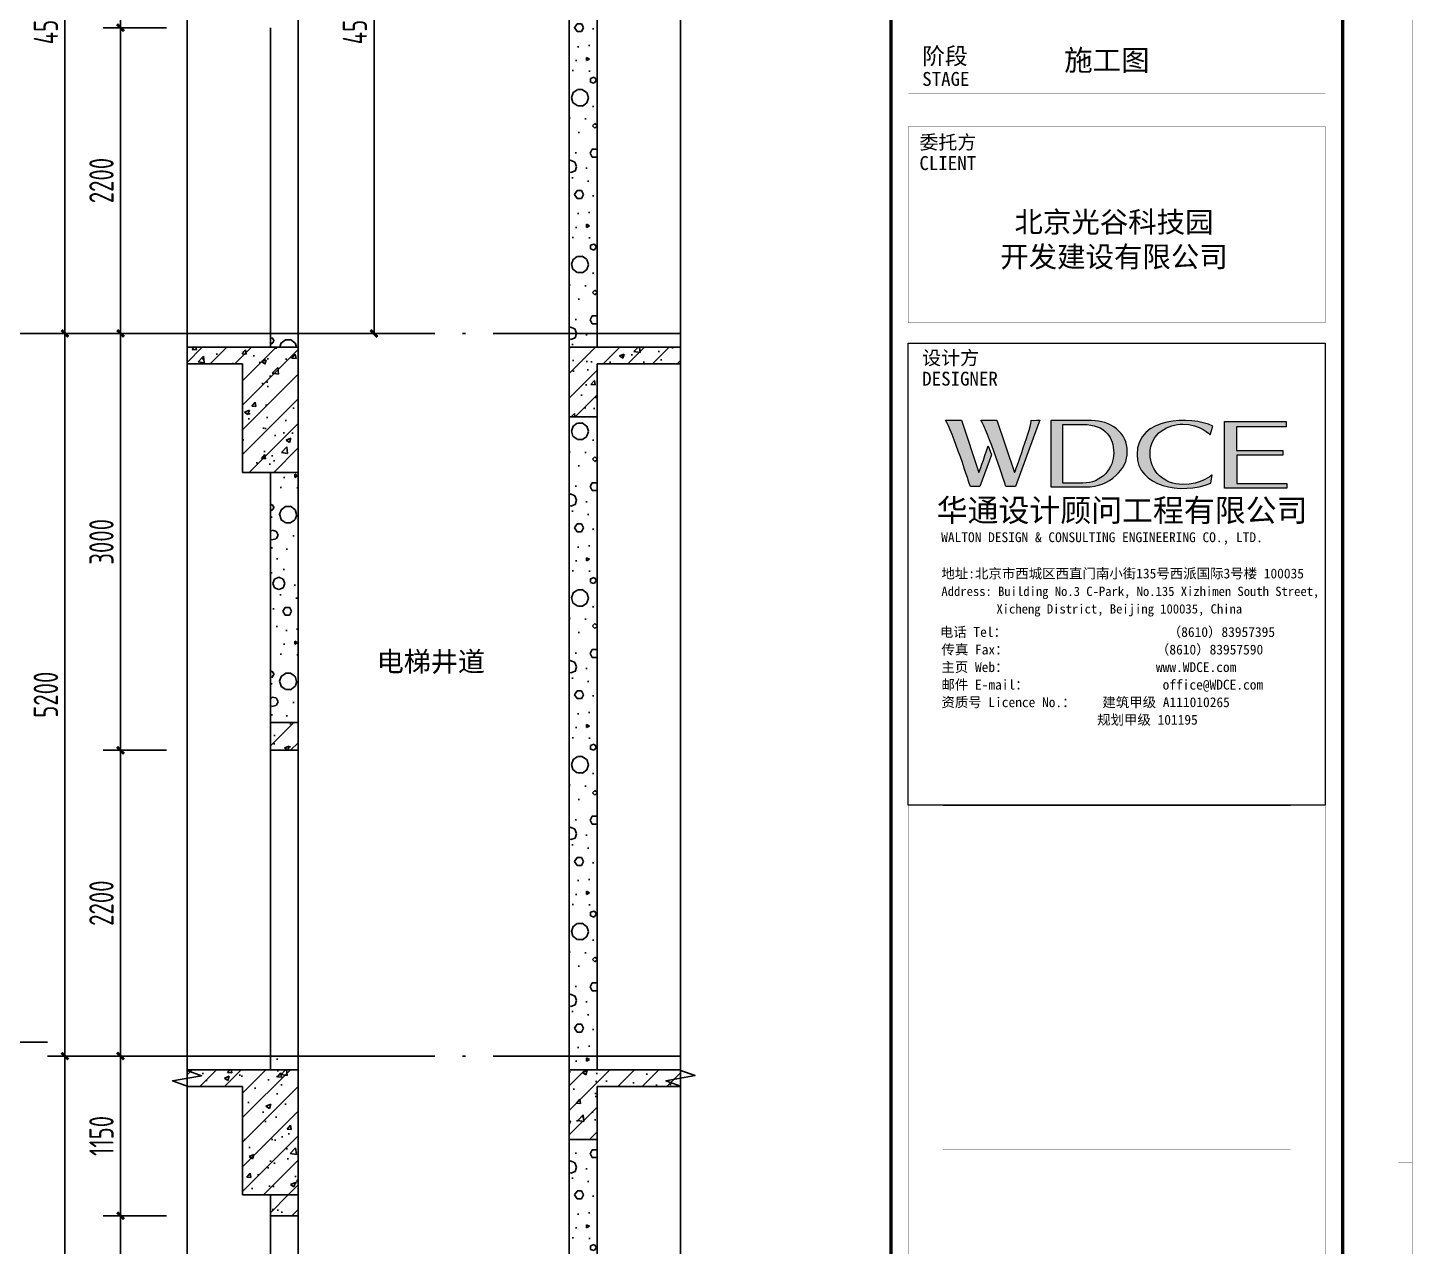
# Model space of a CAD drawing. Extents: x 116425 to 211028, y 11881 to 56060.
# Drawn here: x 201066 to 211028, y 29506 to 38275 of the extents above; entities that cross this region are included whole.
import ezdxf
from ezdxf.enums import TextEntityAlignment as Align
from ezdxf.xclip import XClip

# ---------------------------------------------------------------- set-up
doc = ezdxf.new("R2010")
doc.units = 0
doc.header["$LTSCALE"] = 1000
doc.header["$MEASUREMENT"] = 0
doc.header["$XCLIPFRAME"] = 0
doc.linetypes.add('DOTE', pattern=[2.42, 2, -0.2, 0.02, -0.2])
doc.linetypes.add('X-104 13#平面$0$DOTE', pattern=[2.42, 2, -0.2, 0.02, -0.2])
for name, color, linetype in [('01-标注_尺寸', 124, 'Continuous'), ('01-标注_标高', 200, 'Continuous'), ('01-标注_符号', 200, 'Continuous'), ('02-TEXT_标注', 130, 'Continuous'), ('05-填充_天正', 14, 'Continuous'), ('13#楼幕墙$0$A-TECH_结构', 21, 'Continuous'), ('A-C_窗', 140, 'Continuous'), ('A_AXIS-轴线', 36, 'DOTE'), ('A_STR-砌块墙', 121, 'Continuous'), ('A_STR-砼墙', 51, 'Continuous'), ('A_STR-砼柱', 51, 'Continuous'), ('X-104 13#平面$0$A-TECH_结构', 21, 'Continuous'), ('X-104 13#平面$0$A_AXIS-轴线', 36, 'X-104 13#平面$0$DOTE')]:
    doc.layers.add(name, color=color, linetype=linetype)
doc.layers.add('X-104 13#平面$0$000套内', color=226, linetype='Continuous', lineweight=30, plot=False)
doc.styles.add('_TCH_DIM_T3', font='ROS1', dxfattribs={"width": 0.8, "bigfont": 'JD'})
doc.styles.get("Standard").update_dxf_attribs({"font": 'STXIHEI_0.TTF'})
doc.styles.add('图签信息$0$hwxh', font='STXIHEI_0.TTF')
doc.styles.add('图签信息$0$华文细黑', font='STXIHEI_0.TTF', dxfattribs={"height": 10})
doc.dimstyles.new('_TCH_ARCH&&50', dxfattribs={"dimtxt": 175, "dimasz": 50, "dimexe": 125, "dimexo": 150, "dimgap": 50, "dimtad": 1, "dimdec": 0, "dimzin": 0, "dimdsep": 46, "dimtxsty": '_TCH_DIM_T3', "dimblk": 'ARCHTICK', "dimcen": 0.09, "dimclrt": 7, "dimazin": 2, "dimtfac": 1, "dimtdec": 0, "dimtix": 1, "dimtmove": 2, "dimatfit": 3, "dimfxl": 0, "dimtolj": 1, "dimtzin": 0, "dimarcsym": 0})
pattern_1 = [(0, (177, -183), (300, 600), [0, -600]), (0, (-174, -264), (300, 600), [0, -600]), (0, (21, -270), (300, 600), [0, -600]), (0, (234, -93), (300, 600), [0, -600]), (0, (-15, -300), (300, 600), [0, -600]), (0, (294, 285), (300, 600), [0, -600]), (0, (111, 237), (300, 600), [0, -600]), (0, (207, 162), (300, 600), [0, -600]), (0, (-282, 150), (300, 600), [0, -600]), (0, (12, 123), (300, 600), [0, -600]), (0, (-102, -30), (300, 600), [0, -600]), (0, (-96, -255), (300, 600), [0, -600]), (0, (129, -279), (300, 600), [0, -600]), (0, (294, -15), (300, 600), [0, -600]), (0, (-267, -108), (300, 600), [0, -600]), (0, (-216, -6), (300, 600), [0, -600]), (0, (18, -48), (300, 600), [0, -600]), (0, (-66, -135), (300, 600), [0, -600]), (0, (-114, 63), (300, 600), [0, -600]), (0, (-39, 288), (300, 600), [0, -600]), (0, (-243, -234), (300, 600), [0, -600]), (0, (87, 165), (300, 600), [0, -600]), (0, (-192, 174), (300, 600), [0, -600]), (0, (-240, 252), (300, 600), [0, -600]), (130.601294, (257.143, 97.143), (-1499.9999834, 1800.000008), [26.3416, -11037.111]), (18.43495, (214.29, 108.57), (1499.999994, 599.999996), [27.1052, -3767.6279]), (90, (214.3, 82.86), (300, 600), [25.7143, -1174.2857]), (161.56505, (240, 74.29), (-1500.000008, 599.999955), [27.1052, -3767.6279]), (53.1301, (240, 74.29), (300, 600), [28.5714, -2971.4285]), (135, (262.86, -231.43), (-300.00004, 599.99996), [24.2437, -1672.8126]), (45, (228.57, -231.43), (300, 600), [24.2437, -1672.8126]), (135, (245.71, -248.57), (-300.00004, 599.99996), [24.2437, -1672.8126]), (45, (245.71, -248.57), (300, 600), [24.2437, -1672.8126]), (116.56505, (-25.7, 171.43), (-5e-05, 1200), [31.9438, -638.8765]), (180, (-40, 200), (-300, 600), [34.2857, -565.7142]), (63.43495, (-88.57, 171.43), (3e-06, 1200), [31.9438, -638.8765]), (116.56505, (-74.3, 142.86), (-5e-05, 1200), [31.9438, -638.8765]), (0, (-74.3, 142.86), (300, 600), [34.2857, -565.7142]), (63.43495, (-40, 142.86), (3e-06, 1200), [31.9438, -638.8765]), (107.102728, (200, -31.429), (-899.9999656, 3000.0000048), [38.8613, -16282.9025]), (143.972626, (188.57, 5.714), (-5699.999928, 4199.999995), [38.8613, -8122.02]), (180, (157.14, 28.6), (-300, 600), [37.1429, -562.8571]), (36.027373, (88.57, 5.714), (5699.999958, 4199.999955), [38.8613, -8122.02]), (71.56505, (77.14, -28.57), (900.000005, 2999.999995), [36.1403, -3758.5928]), (107.102728, (88.571, -65.714), (-899.9999656, 3000.0000048), [38.8613, -16282.9025]), (143.972626, (120, -88.57), (-5699.999928, 4199.999995), [38.8613, -8122.02]), (0, (120, -88.6), (300, 600), [37.1429, -562.8571]), (36.027373, (157.143, -88.57), (5699.999958, 4199.999955), [38.8613, -8122.02]), (71.56505, (188.57, -65.71), (900.000005, 2999.999995), [36.1403, -3758.5928]), (150.25512, (205.714, 248.57), (-900.000002, 599.999993), [23.035, -4814.3196]), (90, (185.7, 237.14), (300, 600), [22.8571, -1177.1427]), (29.74488, (185.714, 237.14), (900, 599.999997), [23.035, -4814.3196]), (116.56505, (65.7, -177.14), (-5e-05, 1200), [31.9438, -638.8765]), (168.690067, (51.43, -148.57), (-2700.000002, 599.999985), [29.1373, -6089.6855]), (41.185925, (0, -162.857), (7499.9999546, 6599.9999423), [30.3718, -12725.802]), (90, (0, -191.43), (300, 600), [28.5714, -1171.4285]), (138.814074, (22.857, -211.429), (-7499.9998667, 6600.000042), [30.3718, -12725.802]), (16.699244, (22.857, -211.429), (9899.9999255, 2999.9999686), [29.8295, -12498.5375]), (60.945396, (51.43, -202.857), (299.9999992, 599.9999947), [29.4161, -12325.3395]), (109.983106, (-185.714, 74.286), (-1500.0000056, 4199.999989), [33.442, -14012.1975]), (155.556045, (-197.143, 105.714), (-3900.000015, 1799.9999626), [34.523, -14465.1315]), (24.443955, (-260, 105.714), (3900.000002, 1799.9999913), [34.523, -14465.1315]), (70.016893, (-271.429, 74.286), (1500.0000045, 4199.9999896), [33.442, -14012.1975]), (109.983106, (-260, 42.857), (-1500.0000056, 4199.999989), [33.442, -14012.1975]), (160.016893, (-228.57, 31.43), (-1500.000001, 599.999973), [33.442, -6989.3775]), (19.983107, (-228.57, 31.43), (1499.999992, 599.999999), [33.442, -6989.3775]), (70.016893, (-197.143, 42.857), (1500.0000045, 4199.9999896), [33.442, -14012.1975]), (122.005383, (37.14, 20), (-300.00004, 599.99997), [26.9542, -5633.434]), (18.43495, (-2.86, 34.29), (1499.999994, 599.999996), [27.1052, -3767.6279]), (90, (-2.86, 8.57), (300, 600), [25.7143, -1174.2857]), (161.56505, (22.86, 0), (-1500.000008, 599.999955), [27.1052, -3767.6279]), (54.462322, (22.857, 0), (2099.999997, 2999.9999955), [24.578, -10298.2115]), (116.56505, (-137.14, -125.7), (-5e-05, 1200), [31.9438, -638.8765]), (180, (-151.4, -97.14), (-300, 600), [31.4286, -568.5714]), (59.036243, (-200, -125.714), (300.000001, 599.999997), [33.3197, -6963.822]), (120.963756, (-182.857, -154.286), (-300.000041, 599.999972), [33.3197, -6963.822]), (0, (-182.86, -154.3), (300, 600), [31.4286, -568.5714]), (63.43495, (-151.43, -154.3), (3e-06, 1200), [31.9438, -638.8765])]
pattern_2 = [(45, (0, 0), (-88.38835, 88.38835), []), (50, (0, 0), (358.6301, -31.37607), [37.5, -412.5]), (355, (0, 0), (-69.37567, 376.09607), [30, -330]), (100.4514, (29.9, -2.6), (289.2547, 344.71977), [31.8701, -350.57106]), (46.1842, (0, 100), (533.6205, -82.7595), [56.25, -618.75]), (96.6356, (44.47, 93.1), (467.3314, 487.059), [47.8051, -525.8565]), (351.1842, (0, 100), (467.331, 487.0593), [45, -495]), (21, (50, 75), (298.45353, -201.30945), [37.5, -412.5]), (326, (50, 75), (121.65767, 362.575), [30, -330]), (71.4514, (74.87, 58.22), (420.1113, 161.26525), [31.8701, -350.57106]), (37.5, (0, 0), (6.07993, 166.44693), [0, -326, 0, -335, 0, -331.25]), (7.5, (0, 0), (131.53477, 197.20586), [0, -191, 0, -318.5, 0, -126.25]), (327.5, (-111.5, 0), (266.91122, -11.27744), [0, -125, 0, -390, 0, -517.5]), (317.5, (-161.5, 0), (291.59308, 50.0525), [0, -162.5, 0, -259, 0, -367.5])]

# ---------------------------------------------------------------- blocks, each defined once
blk = doc.blocks.new('图框-A1')
for points, const_width in [([(0, 0), (841, 0), (841, 594), (0, 594)], 0.05), ([(766, 584), (25, 584), (25, 10), (766, 10)], 0.5)]:
    blk.add_lwpolyline(points, close=True, dxfattribs=dict(const_width=const_width))
at = {"const_width": 0.05}
blk.add_lwpolyline([(841, 297), (839, 297)], dxfattribs=at)
blk = doc.blocks.new('13#楼幕墙')
at = {"layer": '13#楼幕墙$0$A-TECH_结构'}
blk.add_lwpolyline([(4402.3, 77600), (-600, 77600), (-600, 60000), (21800, 60000), (21800, 61600), (58100, 61600), (58100, 81220), (53261.3, 85280.2), (38100, 76526.8), (38100, 72300), (12409.7, 72300), (4402.3, 77600)], dxfattribs=at)
blk = doc.blocks.new('X-104 13#平面$0$轴网')
at = {"layer": 'X-104 13#平面$0$A_AXIS-轴线', "linetype": 'X-104 13#平面$0$DOTE'}
blk.add_line((60408.4, 9000), (-2925, 9000), dxfattribs=at)
blk = doc.blocks.new('X-104 13#平面')
at = {"layer": 'X-104 13#平面$0$000套内'}
blk.add_lwpolyline([(4100, 77750), (4100, 68700), (-750, 68700), (-750, 59850), (21950, 59850), (21950, 61450), (58250, 61450), (58250, 71300), (48400, 71300), (48400, 73450), (53400, 73450), (53400, 80500), (58250, 80500), (58250, 81290.1), (53289, 85452.6), (37950, 76613.3), (37950, 72450), (12454.9, 72450), (4447.4, 77750)], close=True, dxfattribs=at)
at = {"layer": 'X-104 13#平面$0$A_AXIS-轴线', "linetype": 'X-104 13#平面$0$DOTE'}
blk.add_line((39500, 76800), (60408.4, 76800), dxfattribs=at)
at = {"xscale": 100, "yscale": 100, "zscale": 100}
for p in [(-10634.5, 42114.8), (-10634.5, -20285.2)]:
    blk.add_blockref('图框-A1', p, dxfattribs=at)
blk.add_blockref('X-104 13#平面$0$轴网', (0, 62400))
at = {"layer": 'X-104 13#平面$0$A-TECH_结构'}
blk.add_blockref('13#楼幕墙', (0, 0), dxfattribs=at)
blk = doc.blocks.new('图签信息$0$logo2')
h = blk.add_hatch(color=7)
h.paths.add_polyline_path([(19.021, -7.36), (15.845, -7.36), (15.845, -3.972), (18.974, -3.972), (18.974, -4.243), (16.461, -4.243), (16.461, -5.448), (18.811, -5.448), (18.811, -5.686), (16.474, -5.686), (16.474, -7.116), (19.021, -7.116)])
edge = h.paths.add_edge_path()
edge.add_spline(control_points=[(15.259, -4.206), (15.259, -4.206), (15.127, -4.646), (15.127, -4.646), (15.127, -4.646), (14.62, -4.101), (13.734, -4.101), (13.035, -4.101), (12.071, -4.537), (12.076, -5.621), (12.08, -6.488), (12.766, -7.164), (13.734, -7.168), (14.656, -7.172), (15.227, -6.68), (15.227, -6.68), (15.227, -6.68), (15.164, -7.108), (15.164, -7.108), (13.632, -7.703), (11.417, -7.291), (11.411, -5.643), (11.404, -3.721), (14.157, -3.665), (15.259, -4.206)], knot_values=[0, 0, 0, 0, 1, 1, 1, 2, 2, 2, 3, 3, 3, 4, 4, 4, 5, 5, 5, 6, 6, 6, 7, 7, 7, 8, 8, 8, 8], degree=3, periodic=0)
edge = h.paths.add_edge_path(flags=16)
edge.add_spline(control_points=[(10.229, -5.566), (10.229, -5.16), (10.12, -4.83), (9.897, -4.576), (9.63, -4.273), (9.228, -4.122), (8.69, -4.122), (8.69, -4.122), (7.638, -4.122), (7.638, -4.122), (7.638, -4.122), (7.638, -7.098), (7.638, -7.098), (7.638, -7.098), (8.663, -7.098), (8.663, -7.098), (9.133, -7.098), (9.519, -6.934), (9.823, -6.604), (10.095, -6.309), (10.229, -5.964), (10.229, -5.566)], knot_values=[0, 0, 0, 0, 1, 1, 1, 2, 2, 2, 3, 3, 3, 4, 4, 4, 5, 5, 5, 6, 6, 6, 7, 7, 7, 7], degree=3, periodic=0)
edge = h.paths.add_edge_path()
edge.add_spline(control_points=[(10.919, -5.505), (10.919, -5.962), (10.725, -6.366), (10.336, -6.719), (9.92, -7.098), (9.414, -7.288), (8.817, -7.288), (8.817, -7.288), (7.028, -7.288), (7.028, -7.288), (7.028, -7.288), (7.028, -3.925), (7.028, -3.925), (7.028, -3.925), (9.095, -3.925), (9.095, -3.925), (9.593, -3.925), (10.015, -4.063), (10.363, -4.34), (10.733, -4.637), (10.919, -5.026), (10.919, -5.505)], knot_values=[0, 0, 0, 0, 1, 1, 1, 2, 2, 2, 3, 3, 3, 4, 4, 4, 5, 5, 5, 6, 6, 6, 7, 7, 7, 7], degree=3, periodic=0)
at = {"lineweight": 0}
blk.add_lwpolyline([(19.021, -7.36), (15.845, -7.36), (15.845, -3.972), (18.974, -3.972), (18.974, -4.243), (16.461, -4.243), (16.461, -5.448), (18.811, -5.448), (18.811, -5.686), (16.474, -5.686), (16.474, -7.116), (19.021, -7.116), (19.021, -7.36)], dxfattribs=at)
for points, knots in [([(10.919, -5.505), (10.919, -5.962), (10.725, -6.366), (10.336, -6.719), (9.92, -7.098), (9.414, -7.288), (8.817, -7.288), (8.817, -7.288), (7.028, -7.288), (7.028, -7.288), (7.028, -7.288), (7.028, -3.925), (7.028, -3.925), (7.028, -3.925), (9.095, -3.925), (9.095, -3.925), (9.593, -3.925), (10.015, -4.063), (10.363, -4.34), (10.733, -4.637), (10.919, -5.026), (10.919, -5.505)], [0, 0, 0, 0, 1, 1, 1, 2, 2, 2, 3, 3, 3, 4, 4, 4, 5, 5, 5, 6, 6, 6, 7, 7, 7, 7]), ([(10.229, -5.566), (10.229, -5.16), (10.12, -4.83), (9.897, -4.576), (9.63, -4.273), (9.228, -4.122), (8.69, -4.122), (8.69, -4.122), (7.638, -4.122), (7.638, -4.122), (7.638, -4.122), (7.638, -7.098), (7.638, -7.098), (7.638, -7.098), (8.663, -7.098), (8.663, -7.098), (9.133, -7.098), (9.519, -6.934), (9.823, -6.604), (10.095, -6.309), (10.229, -5.964), (10.229, -5.566)], [0, 0, 0, 0, 1, 1, 1, 2, 2, 2, 3, 3, 3, 4, 4, 4, 5, 5, 5, 6, 6, 6, 7, 7, 7, 7]), ([(15.259, -4.206), (15.259, -4.206), (15.127, -4.646), (15.127, -4.646), (15.127, -4.646), (14.62, -4.101), (13.734, -4.101), (13.035, -4.101), (12.071, -4.537), (12.076, -5.621), (12.08, -6.488), (12.766, -7.164), (13.734, -7.168), (14.656, -7.172), (15.227, -6.68), (15.227, -6.68), (15.227, -6.68), (15.164, -7.108), (15.164, -7.108), (13.632, -7.703), (11.417, -7.291), (11.411, -5.643), (11.404, -3.721), (14.157, -3.665), (15.259, -4.206)], [0, 0, 0, 0, 1, 1, 1, 2, 2, 2, 3, 3, 3, 4, 4, 4, 5, 5, 5, 6, 6, 6, 7, 7, 7, 8, 8, 8, 8])]:
    blk.add_open_spline(points, degree=3, knots=knots, dxfattribs=at)
blk = doc.blocks.new('图签信息$0$logo1')
h = blk.add_hatch(color=8)
edge = h.paths.add_edge_path()
edge.add_spline(control_points=[(3.863, -5.205), (3.635, -5.88), (3.386, -6.562), (3.386, -6.562), (3.386, -6.562), (2.503, -3.908), (2.503, -3.908), (2.503, -3.908), (1.802, -3.905), (1.687, -3.908), (2.021, -4.386), (2.952, -7.271), (2.952, -7.271), (2.952, -7.271), (3.437, -7.271), (3.437, -7.271), (3.437, -7.271), (4.032, -5.659), (4.032, -5.659), (4.032, -5.659), (3.863, -5.205), (3.863, -5.205)], knot_values=[0, 0, 0, 0, 1, 1, 1, 2, 2, 2, 3, 3, 3, 4, 4, 4, 5, 5, 5, 6, 6, 6, 7, 7, 7, 7], degree=3, periodic=0)
h = blk.add_hatch(color=7)
edge = h.paths.add_edge_path()
edge.add_spline(control_points=[(6.038, -3.908), (6.09, -4.101), (5.198, -6.562), (5.198, -6.562), (5.198, -6.562), (4.302, -3.908), (4.302, -3.908), (4.302, -3.908), (3.6, -3.905), (3.486, -3.908), (3.821, -4.386), (4.751, -7.271), (4.751, -7.271), (4.751, -7.271), (5.236, -7.271), (5.236, -7.271), (5.236, -7.271), (6.333, -4.3), (6.333, -4.3), (6.333, -4.3), (6.482, -3.908), (6.482, -3.908), (6.482, -3.908), (6.214, -3.914), (6.038, -3.908)], knot_values=[0, 0, 0, 0, 1, 1, 1, 2, 2, 2, 3, 3, 3, 4, 4, 4, 5, 5, 5, 6, 6, 6, 7, 7, 7, 8, 8, 8, 8], degree=3, periodic=0)
at = {"color": 8, "lineweight": 0}
blk.add_open_spline([(3.863, -5.205), (3.635, -5.88), (3.386, -6.562), (3.386, -6.562), (3.386, -6.562), (2.503, -3.908), (2.503, -3.908), (2.503, -3.908), (1.802, -3.905), (1.687, -3.908), (2.021, -4.386), (2.952, -7.271), (2.952, -7.271), (2.952, -7.271), (3.437, -7.271), (3.437, -7.271), (3.437, -7.271), (4.032, -5.659), (4.032, -5.659), (4.032, -5.659), (3.863, -5.205), (3.863, -5.205)], degree=3, knots=[0, 0, 0, 0, 1, 1, 1, 2, 2, 2, 3, 3, 3, 4, 4, 4, 5, 5, 5, 6, 6, 6, 7, 7, 7, 7], dxfattribs=at)
at = {"lineweight": 0}
blk.add_open_spline([(6.038, -3.908), (6.09, -4.101), (5.198, -6.562), (5.198, -6.562), (5.198, -6.562), (4.302, -3.908), (4.302, -3.908), (4.302, -3.908), (3.6, -3.905), (3.486, -3.908), (3.821, -4.386), (4.751, -7.271), (4.751, -7.271), (4.751, -7.271), (5.236, -7.271), (5.236, -7.271), (5.236, -7.271), (6.333, -4.3), (6.333, -4.3), (6.333, -4.3), (6.482, -3.908), (6.482, -3.908), (6.482, -3.908), (6.214, -3.914), (6.038, -3.908)], degree=3, knots=[0, 0, 0, 0, 1, 1, 1, 2, 2, 2, 3, 3, 3, 4, 4, 4, 5, 5, 5, 6, 6, 6, 7, 7, 7, 8, 8, 8, 8], dxfattribs=at)
blk.add_blockref('图签信息$0$logo2', (0, 0))
blk = doc.blocks.new('图签信息$0$时间-logo')
at = {"layer": 'Defpoints', "lineweight": 0}
blk.add_lwpolyline([(0, -23.457), (-21.166, -23.457), (-21.166, 0), (0, 0), (0, -23.457)], dxfattribs=at)
blk.add_blockref('图签信息$0$logo1', (-20.967, 0))
at = {"style": '图签信息$0$hwxh'}
for s, height, p in [('华通设计顾问工程有限公司 ', 1.15, (-19.726, -9.054)), ('WALTON DESIGN & CONSULTING ENGINEERING CO., LTD.', 0.5, (-19.497, -10.096)), ('地址:北京市西城区西直门南小街135号西派国际3号楼 100035', 0.5, (-19.485, -11.936)), ('Address: Building No.3 C-Park, No.135 Xizhimen South Street, ', 0.47, (-19.485, -12.827)), ('Xicheng District, Beijing 100035, China ', 0.47, (-16.691, -13.718)), ('电话 Tel：                        （8610）83957395 ', 0.5, (-19.564, -14.906)), ('传真 Fax：                      （8610）83957590 ', 0.5, (-19.485, -15.798)), ('主页 Web：                      www.WDCE.com ', 0.5, (-19.485, -16.689)), ('邮件 E-mail：                    office@WDCE.com ', 0.5, (-19.485, -17.58)), ('资质号 Licence No.：    建筑甲级 A111010265 ', 0.5, (-19.485, -18.472)), ('   规划甲级 101195', 0.5, (-12.602, -19.363))]:
    blk.add_text(s, height=height, dxfattribs=at).set_placement(p)
blk = doc.blocks.new('图签信息')
at = {"const_width": 0.5}
blk.add_lwpolyline([(-65, 0), (0, 0), (0, 500.5), (-65, 500.5)], close=True, dxfattribs=at)
at = {"const_width": 0.05}
for points in [[(-62.5, 440.87), (-2.5, 440.87)], [(-2.5, 407.85), (-2.5, 436.12), (-62.5, 436.12), (-62.5, 407.85)], [(-62.5, 407.85), (-2.5, 407.85)], [(-62.5, 404.92), (-62.5, 227.83)], [(-62.5, 404.92), (-2.5, 404.92)], [(-62.5, 227.83), (-2.5, 227.83), (-2.5, 404.92)], [(-57.5, 338.36), (-7.5, 338.36)], [(-57.5, 288.83), (-7.5, 288.83)]]:
    blk.add_lwpolyline(points, dxfattribs=at)
at = {"ltscale": 0.001, "xscale": 2.834689937531525, "yscale": 2.834689937531525, "zscale": 2.834689937531525}
blk.add_blockref('图签信息$0$时间-logo', (-2.5, 404.92), dxfattribs=at)
at = {"style": '图签信息$0$华文细黑'}
for s, height, p in [('阶段', 2.4, (-60.5, 447.47)), ('STAGE', 2, (-60.5, 443.97)), ('委托方', 2, (-60.9, 434.86)), ('CLIENT', 2, (-60.9, 431.86)), ('设计方', 2, (-60.5, 403.83)), ('DESIGNER', 2, (-60.5, 400.83))]:
    blk.add_text(s, height=height, dxfattribs=at).set_placement(p, align=Align.TOP_LEFT)
at = {"color": 4, "ltscale": 0.001, "char_height": 3, "width": 58.4895, "style": '图签信息$0$华文细黑'}
for s, insert, attachment_point in [('施工图', (-40.06, 445.51), 4), ('北京光谷科技园\\P开发建设有限公司', (-32.9, 419.71), 5)]:
    blk.add_mtext(s, dxfattribs=dict(at, insert=insert, attachment_point=attachment_point))
blk = doc.blocks.new('图签-A1')
at = {"color": 2}
blk.add_blockref('图签信息', (0, 0), dxfattribs=at)
blk = doc.blocks.new('_ArchTick')
at = {"color": 0, "linetype": 'ByBlock', "const_width": 0.4}
blk.add_lwpolyline([(-0.5, -0.5), (0.5, 0.5)], dxfattribs=at)
blk = doc.blocks.new('*D761')
at = {"layer": '01-标注_尺寸', "color": 0, "lineweight": -2, "transparency": 16777216}
for p, q in [((201995.2, 30875.4), (201209.1, 30875.4)), ((201334.1, 27525.4), (201334.1, 30875.4)), ((201995.2, 27525.4), (201209.1, 27525.4))]:
    blk.add_line(p, q, dxfattribs=at)
at = {"layer": 'Defpoints', "color": 0, "transparency": 16777216}
for p in [(201334.1, 30875.4), (202145.2, 30875.4), (202145.2, 27525.4)]:
    blk.add_point(p, dxfattribs=at)
at = {"layer": '01-标注_尺寸', "color": 0, "lineweight": -2, "transparency": 16777216, "xscale": 50, "yscale": 50, "zscale": 50}
for p, rotation in [((201334.1, 30875.4), 90), ((201334.1, 27525.4), 270)]:
    blk.add_blockref('_ArchTick', p, dxfattribs=dict(at, rotation=rotation))
at = {"layer": '01-标注_尺寸', "color": 7, "transparency": 16777216, "insert": (201196.6, 29200.4), "char_height": 175, "attachment_point": 5, "rotation": 90, "style": '_TCH_DIM_T3'}
blk.add_mtext('\\A1;3350', dxfattribs=at)
blk = doc.blocks.new('*D762')
at = {"layer": '01-标注_尺寸', "color": 0, "lineweight": -2, "transparency": 16777216}
for p, q in [((201995.2, 36075.4), (201209.1, 36075.4)), ((201334.1, 30875.4), (201334.1, 36075.4)), ((201995.2, 30875.4), (201209.1, 30875.4))]:
    blk.add_line(p, q, dxfattribs=at)
at = {"layer": 'Defpoints', "color": 0, "transparency": 16777216}
for p in [(201334.1, 36075.4), (202145.2, 36075.4), (202145.2, 30875.4)]:
    blk.add_point(p, dxfattribs=at)
at = {"layer": '01-标注_尺寸', "color": 0, "lineweight": -2, "transparency": 16777216, "xscale": 50, "yscale": 50, "zscale": 50}
for p, rotation in [((201334.1, 36075.4), 90), ((201334.1, 30875.4), 270)]:
    blk.add_blockref('_ArchTick', p, dxfattribs=dict(at, rotation=rotation))
at = {"layer": '01-标注_尺寸', "color": 7, "transparency": 16777216, "insert": (201196.6, 33475.4), "char_height": 175, "attachment_point": 5, "rotation": 90, "style": '_TCH_DIM_T3'}
blk.add_mtext('\\A1;5200', dxfattribs=at)
blk = doc.blocks.new('*D763')
at = {"layer": '01-标注_尺寸', "color": 0, "lineweight": -2, "transparency": 16777216}
for p, q in [((201995.2, 40575.4), (201209.1, 40575.4)), ((201334.1, 36075.4), (201334.1, 40575.4)), ((201995.2, 36075.4), (201209.1, 36075.4))]:
    blk.add_line(p, q, dxfattribs=at)
at = {"layer": 'Defpoints', "color": 0, "transparency": 16777216}
for p in [(201334.1, 40575.4), (202145.2, 40575.4), (202145.2, 36075.4)]:
    blk.add_point(p, dxfattribs=at)
at = {"layer": '01-标注_尺寸', "color": 0, "lineweight": -2, "transparency": 16777216, "xscale": 50, "yscale": 50, "zscale": 50}
for p, rotation in [((201334.1, 40575.4), 90), ((201334.1, 36075.4), 270)]:
    blk.add_blockref('_ArchTick', p, dxfattribs=dict(at, rotation=rotation))
at = {"layer": '01-标注_尺寸', "color": 7, "transparency": 16777216, "insert": (201196.6, 38325.4), "char_height": 175, "attachment_point": 5, "rotation": 90, "style": '_TCH_DIM_T3'}
blk.add_mtext('\\A1;4500', dxfattribs=at)
blk = doc.blocks.new('*D769')
at = {"layer": '01-标注_尺寸', "color": 0, "lineweight": -2, "transparency": 16777216}
for p, q in [((202064.6, 29725.4), (201609.1, 29725.4)), ((201734.1, 27525.4), (201734.1, 29725.4)), ((202064.6, 27525.4), (201609.1, 27525.4))]:
    blk.add_line(p, q, dxfattribs=at)
at = {"layer": 'Defpoints', "color": 0, "transparency": 16777216}
for p in [(201734.1, 29725.4), (202214.6, 29725.4), (202214.6, 27525.4)]:
    blk.add_point(p, dxfattribs=at)
at = {"layer": '01-标注_尺寸', "color": 0, "lineweight": -2, "transparency": 16777216, "xscale": 50, "yscale": 50, "zscale": 50}
for p, rotation in [((201734.1, 29725.4), 90), ((201734.1, 27525.4), 270)]:
    blk.add_blockref('_ArchTick', p, dxfattribs=dict(at, rotation=rotation))
at = {"layer": '01-标注_尺寸', "color": 7, "transparency": 16777216, "insert": (201596.6, 28625.4), "char_height": 175, "attachment_point": 5, "rotation": 90, "style": '_TCH_DIM_T3'}
blk.add_mtext('\\A1;2200', dxfattribs=at)
blk = doc.blocks.new('*D770')
at = {"layer": '01-标注_尺寸', "color": 0, "lineweight": -2, "transparency": 16777216}
for p, q in [((202064.6, 30875.4), (201609.1, 30875.4)), ((201734.1, 29725.4), (201734.1, 30875.4)), ((202064.6, 29725.4), (201609.1, 29725.4))]:
    blk.add_line(p, q, dxfattribs=at)
at = {"layer": 'Defpoints', "color": 0, "transparency": 16777216}
for p in [(201734.1, 30875.4), (202214.6, 30875.4), (202214.6, 29725.4)]:
    blk.add_point(p, dxfattribs=at)
at = {"layer": '01-标注_尺寸', "color": 0, "lineweight": -2, "transparency": 16777216, "xscale": 50, "yscale": 50, "zscale": 50}
for p, rotation in [((201734.1, 30875.4), 90), ((201734.1, 29725.4), 270)]:
    blk.add_blockref('_ArchTick', p, dxfattribs=dict(at, rotation=rotation))
at = {"layer": '01-标注_尺寸', "color": 7, "transparency": 16777216, "insert": (201596.6, 30300.4), "char_height": 175, "attachment_point": 5, "rotation": 90, "style": '_TCH_DIM_T3'}
blk.add_mtext('\\A1;1150', dxfattribs=at)
blk = doc.blocks.new('*D771')
at = {"layer": '01-标注_尺寸', "color": 0, "lineweight": -2, "transparency": 16777216}
for p, q in [((202064.6, 33075.4), (201609.1, 33075.4)), ((201734.1, 30875.4), (201734.1, 33075.4)), ((202064.6, 30875.4), (201609.1, 30875.4))]:
    blk.add_line(p, q, dxfattribs=at)
at = {"layer": 'Defpoints', "color": 0, "transparency": 16777216}
for p in [(201734.1, 33075.4), (202214.6, 33075.4), (202214.6, 30875.4)]:
    blk.add_point(p, dxfattribs=at)
at = {"layer": '01-标注_尺寸', "color": 0, "lineweight": -2, "transparency": 16777216, "xscale": 50, "yscale": 50, "zscale": 50}
for p, rotation in [((201734.1, 33075.4), 90), ((201734.1, 30875.4), 270)]:
    blk.add_blockref('_ArchTick', p, dxfattribs=dict(at, rotation=rotation))
at = {"layer": '01-标注_尺寸', "color": 7, "transparency": 16777216, "insert": (201596.6, 31975.4), "char_height": 175, "attachment_point": 5, "rotation": 90, "style": '_TCH_DIM_T3'}
blk.add_mtext('\\A1;2200', dxfattribs=at)
blk = doc.blocks.new('*D772')
at = {"layer": '01-标注_尺寸', "color": 0, "lineweight": -2, "transparency": 16777216}
for p, q in [((202064.6, 36075.4), (201609.1, 36075.4)), ((201734.1, 33075.4), (201734.1, 36075.4)), ((202064.6, 33075.4), (201609.1, 33075.4))]:
    blk.add_line(p, q, dxfattribs=at)
at = {"layer": 'Defpoints', "color": 0, "transparency": 16777216}
for p in [(201734.1, 36075.4), (202214.6, 36075.4), (202214.6, 33075.4)]:
    blk.add_point(p, dxfattribs=at)
at = {"layer": '01-标注_尺寸', "color": 0, "lineweight": -2, "transparency": 16777216, "xscale": 50, "yscale": 50, "zscale": 50}
for p, rotation in [((201734.1, 36075.4), 90), ((201734.1, 33075.4), 270)]:
    blk.add_blockref('_ArchTick', p, dxfattribs=dict(at, rotation=rotation))
at = {"layer": '01-标注_尺寸', "color": 7, "transparency": 16777216, "insert": (201596.6, 34575.4), "char_height": 175, "attachment_point": 5, "rotation": 90, "style": '_TCH_DIM_T3'}
blk.add_mtext('\\A1;3000', dxfattribs=at)
blk = doc.blocks.new('*D773')
at = {"layer": '01-标注_尺寸', "color": 0, "lineweight": -2, "transparency": 16777216}
for p, q in [((202064.6, 38275.4), (201609.1, 38275.4)), ((201734.1, 36075.4), (201734.1, 38275.4)), ((202064.6, 36075.4), (201609.1, 36075.4))]:
    blk.add_line(p, q, dxfattribs=at)
at = {"layer": 'Defpoints', "color": 0, "transparency": 16777216}
for p in [(201734.1, 38275.4), (202214.6, 38275.4), (202214.6, 36075.4)]:
    blk.add_point(p, dxfattribs=at)
at = {"layer": '01-标注_尺寸', "color": 0, "lineweight": -2, "transparency": 16777216, "xscale": 50, "yscale": 50, "zscale": 50}
for p, rotation in [((201734.1, 38275.4), 90), ((201734.1, 36075.4), 270)]:
    blk.add_blockref('_ArchTick', p, dxfattribs=dict(at, rotation=rotation))
at = {"layer": '01-标注_尺寸', "color": 7, "transparency": 16777216, "insert": (201596.6, 37175.4), "char_height": 175, "attachment_point": 5, "rotation": 90, "style": '_TCH_DIM_T3'}
blk.add_mtext('\\A1;2200', dxfattribs=at)
blk = doc.blocks.new('*D774')
at = {"layer": '01-标注_尺寸', "color": 0, "lineweight": -2, "transparency": 16777216}
for p, q in [((202064.6, 40575.4), (201609.1, 40575.4)), ((201734.1, 38275.4), (201734.1, 40575.4)), ((202064.6, 38275.4), (201609.1, 38275.4))]:
    blk.add_line(p, q, dxfattribs=at)
at = {"layer": 'Defpoints', "color": 0, "transparency": 16777216}
for p in [(201734.1, 40575.4), (202214.6, 40575.4), (202214.6, 38275.4)]:
    blk.add_point(p, dxfattribs=at)
at = {"layer": '01-标注_尺寸', "color": 0, "lineweight": -2, "transparency": 16777216, "xscale": 50, "yscale": 50, "zscale": 50}
for p, rotation in [((201734.1, 40575.4), 90), ((201734.1, 38275.4), 270)]:
    blk.add_blockref('_ArchTick', p, dxfattribs=dict(at, rotation=rotation))
at = {"layer": '01-标注_尺寸', "color": 7, "transparency": 16777216, "insert": (201596.6, 39425.4), "char_height": 175, "attachment_point": 5, "rotation": 90, "style": '_TCH_DIM_T3'}
blk.add_mtext('\\A1;2300', dxfattribs=at)
blk = doc.blocks.new('*D874')
at = {"layer": '01-标注_尺寸', "color": 0, "lineweight": -2, "transparency": 16777216}
for p, q in [((203162.5, 40575.4), (203682.7, 40575.4)), ((203557.7, 36075.4), (203557.7, 40575.4)), ((203162.5, 36075.4), (203682.7, 36075.4))]:
    blk.add_line(p, q, dxfattribs=at)
at = {"layer": 'Defpoints', "color": 0, "transparency": 16777216}
for p in [(203012.5, 40575.4), (203557.7, 40575.4), (203012.5, 36075.4)]:
    blk.add_point(p, dxfattribs=at)
at = {"layer": '01-标注_尺寸', "color": 0, "lineweight": -2, "transparency": 16777216, "xscale": 50, "yscale": 50, "zscale": 50}
for p, rotation in [((203557.7, 40575.4), 90), ((203557.7, 36075.4), 270)]:
    blk.add_blockref('_ArchTick', p, dxfattribs=dict(at, rotation=rotation))
at = {"layer": '01-标注_尺寸', "color": 7, "transparency": 16777216, "insert": (203420.2, 38325.4), "char_height": 175, "attachment_point": 5, "rotation": 90, "style": '_TCH_DIM_T3'}
blk.add_mtext('\\A1;4500', dxfattribs=at)

msp = doc.modelspace()

# ---------------------------------------------------------------- hatches: boundary and pattern name
at = {"layer": '05-填充_天正'}
h = msp.add_hatch(dxfattribs=at)
h.set_pattern_fill('加气混凝土', color=256, scale=50, style=0)
h.set_pattern_definition(pattern_1)
h.paths.add_polyline_path([(205162.5, 40075.4), (204962.5, 40075.4), (204962.5, 35975.4), (205162.5, 35975.4)])
h = msp.add_hatch(dxfattribs=at)
h.set_pattern_fill('加气混凝土', color=256, scale=50, style=0)
h.set_pattern_definition(pattern_1)
h.paths.add_polyline_path([(203012.5, 35975.4), (203012.5, 36075.4), (202812.5, 36075.4), (202812.5, 35975.4)])
h = msp.add_hatch(dxfattribs=at)
h.set_pattern_fill('钢筋混凝土', color=256, scale=50, style=0)
h.set_pattern_definition(pattern_2)
h.paths.add_polyline_path([(202612.5, 35855.4), (202612.5, 35975.4), (202212.5, 35975.4), (202212.5, 35855.4)])
h = msp.add_hatch(dxfattribs=at)
h.set_pattern_fill('钢筋混凝土', color=256, scale=50, style=0)
h.set_pattern_definition(pattern_2)
h.paths.add_polyline_path([(202612.5, 35075.4), (203012.5, 35075.4), (203012.5, 35975.4), (202612.5, 35975.4)])
h = msp.add_hatch(dxfattribs=at)
h.set_pattern_fill('钢筋混凝土', color=256, scale=50, style=0)
h.set_pattern_definition(pattern_2)
h.paths.add_polyline_path([(204962.5, 35475.4), (205162.5, 35475.4), (205162.5, 35975.4), (204962.5, 35975.4)])
h = msp.add_hatch(dxfattribs=at)
h.set_pattern_fill('钢筋混凝土', color=256, scale=50, style=0)
h.set_pattern_definition(pattern_2)
h.paths.add_polyline_path([(205162.5, 35975.4), (205162.5, 35855.4), (205762.5, 35855.4), (205762.5, 35975.4)])
h = msp.add_hatch(dxfattribs=at)
h.set_pattern_fill('加气混凝土', color=256, scale=50, style=0)
h.set_pattern_definition(pattern_1)
h.paths.add_polyline_path([(205162.5, 35475.4), (204962.5, 35475.4), (204962.5, 30775.4), (205162.5, 30775.4)])
h = msp.add_hatch(dxfattribs=at)
h.set_pattern_fill('加气混凝土', color=256, scale=50, style=0)
h.set_pattern_definition(pattern_1)
h.paths.add_polyline_path([(202812.5, 33275.4), (203012.5, 33275.4), (203012.5, 35075.4), (202812.5, 35075.4)])
h = msp.add_hatch(dxfattribs=at)
h.set_pattern_fill('钢筋混凝土', color=256, scale=50, style=0)
h.set_pattern_definition(pattern_2)
h.paths.add_polyline_path([(202812.5, 33075.4), (203012.5, 33075.4), (203012.5, 33275.4), (202812.5, 33275.4)])
h = msp.add_hatch(dxfattribs=at)
h.set_pattern_fill('加气混凝土', color=256, scale=50, style=0)
h.set_pattern_definition(pattern_1)
h.paths.add_polyline_path([(203012.5, 30775.4), (203012.5, 30875.4), (202812.5, 30875.4), (202812.5, 30775.4)])
h = msp.add_hatch(dxfattribs=at)
h.set_pattern_fill('钢筋混凝土', color=256, scale=50, style=0)
h.set_pattern_definition(pattern_2)
h.paths.add_polyline_path([(202612.5, 30655.4), (202612.5, 30775.4), (202212.5, 30775.4), (202212.5, 30655.4)])
h = msp.add_hatch(dxfattribs=at)
h.set_pattern_fill('钢筋混凝土', color=256, scale=50, style=0)
h.set_pattern_definition(pattern_2)
h.paths.add_polyline_path([(202612.5, 29875.4), (203012.5, 29875.4), (203012.5, 30775.4), (202612.5, 30775.4)])
h = msp.add_hatch(dxfattribs=at)
h.set_pattern_fill('钢筋混凝土', color=256, scale=50, style=0)
h.set_pattern_definition(pattern_2)
h.paths.add_polyline_path([(204962.5, 30275.4), (205162.5, 30275.4), (205162.5, 30775.4), (204962.5, 30775.4)])
h = msp.add_hatch(dxfattribs=at)
h.set_pattern_fill('钢筋混凝土', color=256, scale=50, style=0)
h.set_pattern_definition(pattern_2)
h.paths.add_polyline_path([(205162.5, 30775.4), (205162.5, 30655.4), (205762.5, 30655.4), (205762.5, 30775.4)])
h = msp.add_hatch(dxfattribs=at)
h.set_pattern_fill('加气混凝土', color=256, scale=50, style=0)
h.set_pattern_definition(pattern_1)
h.paths.add_polyline_path([(205162.5, 30275.4), (204962.5, 30275.4), (204962.5, 27475.4), (205162.5, 27475.4)])
h = msp.add_hatch(dxfattribs=at)
h.set_pattern_fill('钢筋混凝土', color=256, scale=50, style=0)
h.set_pattern_definition(pattern_2)
h.paths.add_polyline_path([(202812.5, 29725.4), (203012.5, 29725.4), (203012.5, 29875.4), (202812.5, 29875.4)])

# ---------------------------------------------------------------- linework, layer by layer
at = {"layer": '01-标注_标高'}
for p, q in [((201209.1, 36075.4), (200709.1, 36075.4)), ((201209.1, 30975.4), (200709.1, 30975.4))]:
    msp.add_line(p, q, dxfattribs=at)
at = {"layer": '01-标注_符号'}
for points in [[(202212.5, 40875.4), (202212.5, 30771.6), (202317.5, 30733.4), (202107.5, 30696.4), (202212.5, 30659.1), (202212.5, 20555.4)], [(205762.5, 20555.4), (205762.5, 30659.1), (205657.5, 30697.3), (205867.5, 30734.4), (205762.5, 30771.6), (205762.5, 40875.4)]]:
    msp.add_lwpolyline(points, dxfattribs=at)
at = {"layer": 'A-C_窗'}
for p, q in [((202812.5, 38275.4), (202812.5, 36075.4)), ((203012.5, 36075.4), (203012.5, 38275.4)), ((202812.5, 33075.4), (202812.5, 30875.4)), ((203012.5, 30875.4), (203012.5, 33075.4)), ((202812.5, 29725.4), (202812.5, 27525.4)), ((203012.5, 27525.4), (203012.5, 29725.4))]:
    msp.add_line(p, q, dxfattribs=at)
at = {"layer": 'A_AXIS-轴线'}
for p, q in [((203012.5, 18849.5), (203012.5, 41575.4)), ((201995.2, 36075.4), (205762.5, 36075.4)), ((201995.2, 30875.4), (205762.5, 30875.4))]:
    msp.add_line(p, q, dxfattribs=at)
at = {"layer": 'A_STR-砌块墙'}
for p, q in [((204962.5, 40075.4), (204962.5, 35975.4)), ((205162.5, 40075.4), (205162.5, 35975.4)), ((203012.5, 36075.4), (202812.5, 36075.4)), ((202812.5, 36075.4), (202812.5, 35975.4)), ((203012.5, 35975.4), (203012.5, 36075.4)), ((204962.5, 35475.4), (204962.5, 30775.4)), ((205162.5, 35475.4), (205162.5, 30775.4)), ((202812.5, 35075.4), (202812.5, 33275.4)), ((203012.5, 35075.4), (203012.5, 33275.4)), ((203012.5, 30875.4), (202812.5, 30875.4)), ((202812.5, 30875.4), (202812.5, 30775.4)), ((203012.5, 30775.4), (203012.5, 30875.4)), ((204962.5, 30275.4), (204962.5, 27475.4)), ((205162.5, 30275.4), (205162.5, 27475.4))]:
    msp.add_line(p, q, dxfattribs=at)
at = {"layer": 'A_STR-砼墙'}
for p, q in [((202212.5, 35975.4), (202612.5, 35975.4)), ((202212.5, 35975.4), (202212.5, 35855.4)), ((205162.5, 35975.4), (205762.5, 35975.4)), ((205762.5, 35975.4), (205762.5, 35855.4)), ((202212.5, 35855.4), (202612.5, 35855.4)), ((205162.5, 35855.4), (205762.5, 35855.4)), ((202212.5, 30775.4), (202612.5, 30775.4)), ((202212.5, 30775.4), (202212.5, 30655.4)), ((205162.5, 30775.4), (205762.5, 30775.4)), ((205762.5, 30775.4), (205762.5, 30655.4)), ((202212.5, 30655.4), (202612.5, 30655.4)), ((205162.5, 30655.4), (205762.5, 30655.4))]:
    msp.add_line(p, q, dxfattribs=at)
at = {"layer": 'A_STR-砼柱'}
for p, q in [((203012.5, 35975.4), (202612.5, 35975.4)), ((203012.5, 35075.4), (203012.5, 35975.4)), ((205162.5, 35975.4), (204962.5, 35975.4)), ((204962.5, 35975.4), (204962.5, 35475.4)), ((202612.5, 35855.4), (202612.5, 35075.4)), ((205162.5, 35475.4), (205162.5, 35855.4)), ((204962.5, 35475.4), (205162.5, 35475.4)), ((202612.5, 35075.4), (203012.5, 35075.4)), ((203012.5, 33275.4), (202812.5, 33275.4)), ((202812.5, 33275.4), (202812.5, 33075.4)), ((203012.5, 33075.4), (203012.5, 33275.4)), ((202812.5, 33075.4), (203012.5, 33075.4)), ((203012.5, 30775.4), (202612.5, 30775.4)), ((203012.5, 29875.4), (203012.5, 30775.4)), ((205162.5, 30775.4), (204962.5, 30775.4)), ((204962.5, 30775.4), (204962.5, 30275.4)), ((202612.5, 30655.4), (202612.5, 29875.4)), ((205162.5, 30275.4), (205162.5, 30655.4)), ((204962.5, 30275.4), (205162.5, 30275.4)), ((202612.5, 29875.4), (203012.5, 29875.4)), ((203012.5, 29875.4), (202812.5, 29875.4)), ((202812.5, 29875.4), (202812.5, 29725.4)), ((203012.5, 29725.4), (203012.5, 29875.4)), ((202812.5, 29725.4), (203012.5, 29725.4))]:
    msp.add_line(p, q, dxfattribs=at)

# ---------------------------------------------------------------- block references
at = {"xscale": 50, "yscale": 50, "zscale": 50}
for name, p in [('图框-A1', (168976.7, 15258.1)), ('图签-A1', (210526.7, 15758.1))]:
    msp.add_blockref(name, p, dxfattribs=at)
ref = msp.add_blockref('X-104 13#平面', (135059.8, 23721.2))
XClip(ref).set_block_clipping_path([(47300.0000000066, 8199.9999999998), (54100.0000000072, 18799.9999999998)])
ref = msp.add_blockref('X-104 13#平面', (144576.5, -38678.8))
XClip(ref).set_block_clipping_path([(47300.0000000066, 70599.9999999998), (54100.0000000072, 81199.9999999998)])

# ---------------------------------------------------------------- texts
at = {"layer": '02-TEXT_标注'}
msp.add_text('电梯井道', height=142.71, dxfattribs=at).set_placement((203577.2, 33642.5))

# ---------------------------------------------------------------- dimensions: what is measured, and where the dimension line sits
at = {"layer": '01-标注_尺寸'}
for p1, p2, distance, picture, middle in [((202145.2, 36075.4), (202145.2, 40575.4), 811.2, '*D763', (201196.6, 38325.4)), ((202214.6, 38275.4), (202214.6, 40575.4), 480.5, '*D774', (201596.6, 39425.4)), ((203012.5, 36075.4), (203012.5, 40575.4), -545.3, '*D874', (203420.2, 38325.4)), ((202214.6, 36075.4), (202214.6, 38275.4), 480.5, '*D773', (201596.6, 37175.4)), ((202145.2, 30875.4), (202145.2, 36075.4), 811.2, '*D762', (201196.6, 33475.4)), ((202214.6, 33075.4), (202214.6, 36075.4), 480.5, '*D772', (201596.6, 34575.4)), ((202214.6, 30875.4), (202214.6, 33075.4), 480.5, '*D771', (201596.6, 31975.4)), ((202145.2, 27525.4), (202145.2, 30875.4), 811.2, '*D761', (201196.6, 29200.4)), ((202214.6, 29725.4), (202214.6, 30875.4), 480.5, '*D770', (201596.6, 30300.4)), ((202214.6, 27525.4), (202214.6, 29725.4), 480.5, '*D769', (201596.6, 28625.4))]:
    dim = msp.add_aligned_dim(p1=p1, p2=p2, distance=distance, dimstyle='_TCH_ARCH&&50', dxfattribs=at)
    dim.commit()
    dim.dimension.update_dxf_attribs({"geometry": picture, "text_midpoint": middle})

doc.saveas('drawing.dxf')
